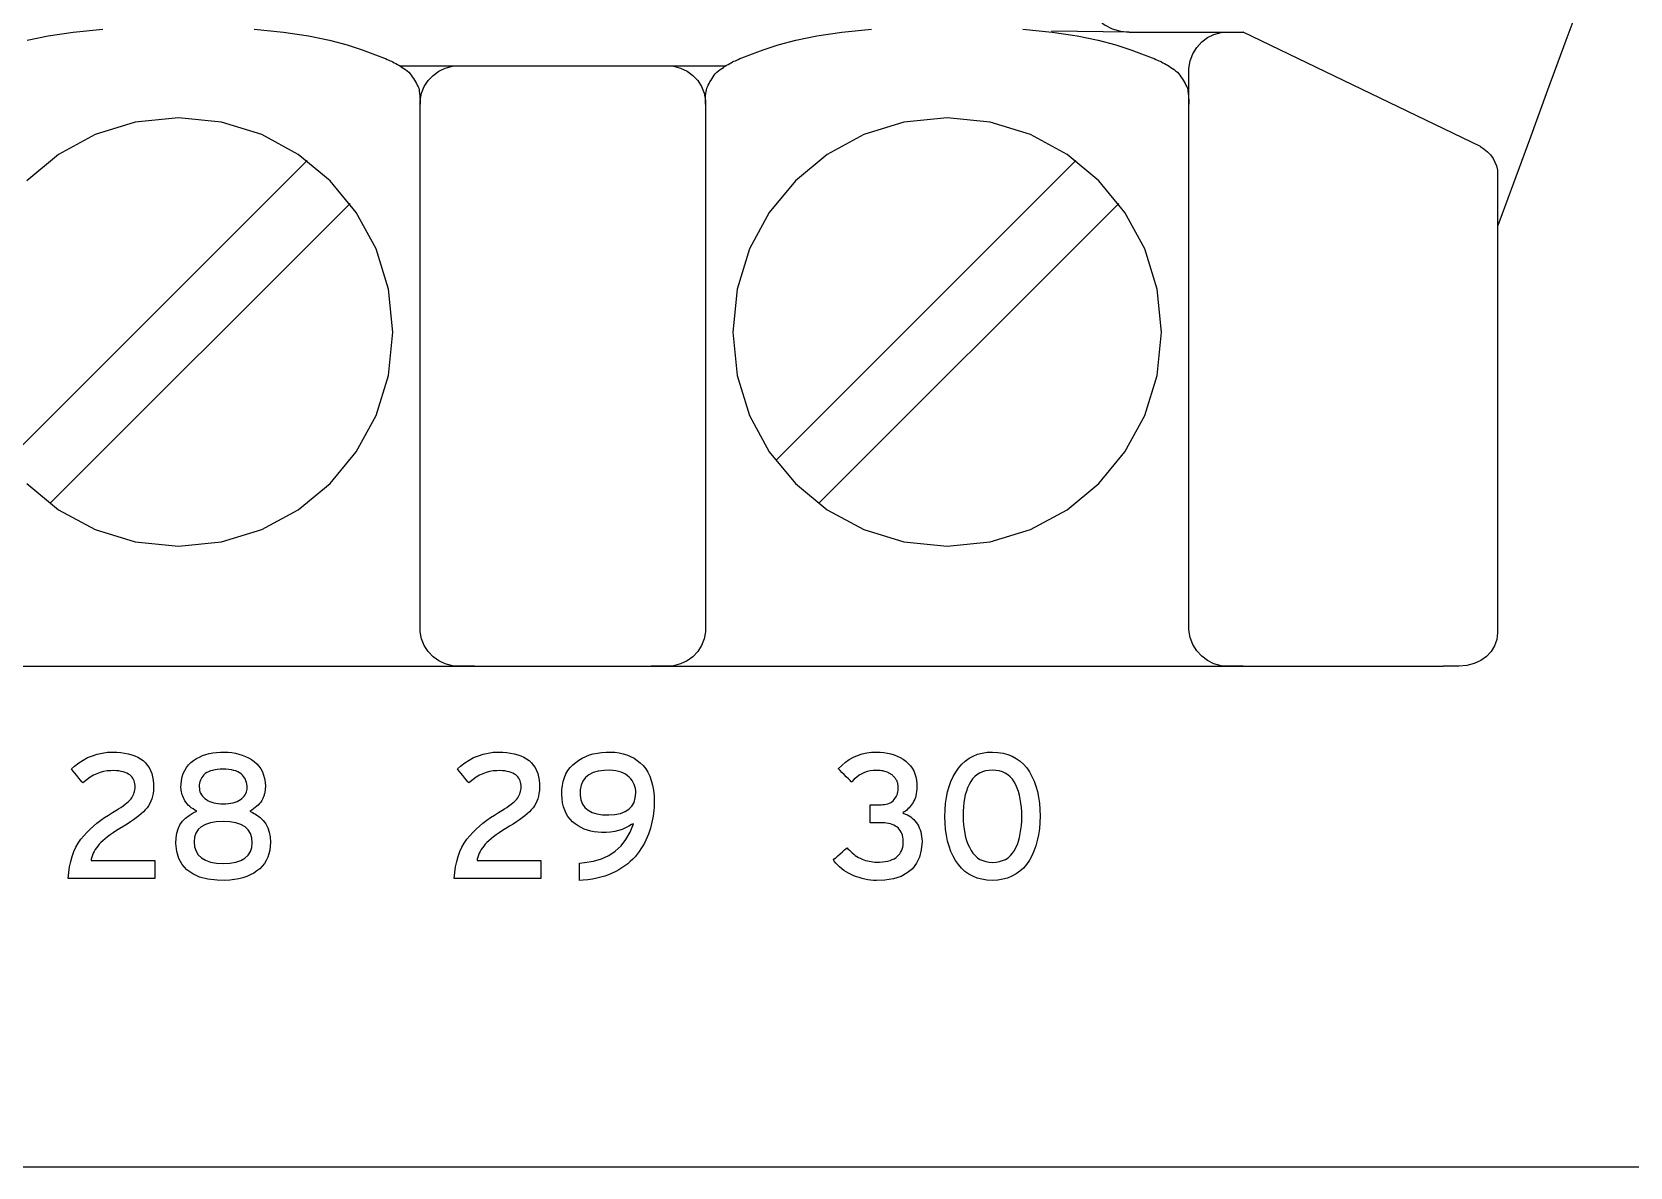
# Model space of a CAD drawing. Extents: x 1 to 47.7, y 0.2 to 33.4.
# Drawn here: x 40.286 to 41.533, y 10.224 to 11.11 of the extents above; entities that cross this region are included whole.
import ezdxf

# ---------------------------------------------------------------- set-up
doc = ezdxf.new("R2010")
doc.units = 0
doc.header["$MEASUREMENT"] = 0
doc.layers.add('6_0____DWG', color=7, linetype='CONTINUOUS')

msp = doc.modelspace()

# ---------------------------------------------------------------- linework, layer by layer
at = {"layer": '6_0____DWG'}
for points in [[(41.1115, 11.1373), (41.1123, 11.1305), (41.1146, 11.1246), (41.1183, 11.1195), (41.123, 11.1154), (41.1288, 11.1124), (41.1353, 11.1106), (41.1423, 11.1099), (41.1466, 11.1099), (41.1575, 11.1099), (41.1724, 11.1099), (41.1887, 11.1099), (41.2036, 11.1099), (41.2146, 11.1099), (41.2188, 11.1099)], [(41.4303, 10.9591), (41.4336, 10.9682), (41.4424, 10.9921), (41.4549, 11.0259), (41.4691, 11.0647), (41.4834, 11.1034), (41.4958, 11.1372)], [(40.2821, 11.1035), (40.2985, 11.1068), (40.3179, 11.1097), (40.341, 11.112)], [(40.4591, 11.112), (40.4822, 11.1097), (40.5016, 11.1068), (40.518, 11.1035), (40.5318, 11.0998), (40.5436, 11.096), (40.5539, 11.0922), (40.5602, 11.0897), (40.5617, 11.0891), (40.5631, 11.0885), (40.5642, 11.088), (40.5654, 11.0875), (40.5664, 11.087), (40.5675, 11.0865), (40.5686, 11.0859), (40.5697, 11.0853), (40.571, 11.0846), (40.5722, 11.0839), (40.5734, 11.0831), (40.5747, 11.0823), (40.5759, 11.0815), (40.5772, 11.0805), (40.5785, 11.0795), (40.5798, 11.0785), (40.581, 11.0773), (40.5818, 11.0761), (40.5826, 11.0748), (40.5835, 11.0736), (40.5843, 11.0723), (40.5851, 11.071), (40.5859, 11.0697), (40.5865, 11.0685), (40.5871, 11.0672), (40.5876, 11.0661), (40.5879, 11.0648), (40.5881, 11.0634), (40.5883, 11.0618), (40.5885, 11.0601), (40.5886, 11.0584), (40.5887, 11.0567), (40.5887, 11.0551), (40.5887, 11.0535)], [(40.8114, 11.0535), (40.8114, 11.0551), (40.8114, 11.0567), (40.8115, 11.0584), (40.8116, 11.0601), (40.8118, 11.0618), (40.812, 11.0634), (40.8123, 11.0648), (40.8126, 11.0661), (40.813, 11.0672), (40.8136, 11.0685), (40.8143, 11.0697), (40.815, 11.071), (40.8158, 11.0723), (40.8167, 11.0736), (40.8175, 11.0748), (40.8183, 11.0761), (40.8191, 11.0773), (40.8204, 11.0785), (40.8217, 11.0795), (40.823, 11.0805), (40.8242, 11.0815), (40.8255, 11.0823), (40.8267, 11.0831), (40.8279, 11.0839), (40.8292, 11.0846), (40.8304, 11.0853), (40.8316, 11.0859), (40.8326, 11.0865), (40.8337, 11.087), (40.8348, 11.0875), (40.8359, 11.088), (40.8371, 11.0885), (40.8384, 11.0891), (40.8399, 11.0897), (40.8462, 11.0922), (40.8565, 11.096), (40.8683, 11.0998), (40.8821, 11.1035), (40.8985, 11.1068), (40.9179, 11.1097), (40.941, 11.112)], [(41.0591, 11.112), (41.0822, 11.1097), (41.1017, 11.1068), (41.118, 11.1035), (41.1318, 11.0998), (41.1436, 11.096), (41.1539, 11.0922), (41.1602, 11.0897), (41.1617, 11.0891), (41.1631, 11.0885), (41.1643, 11.088), (41.1654, 11.0875), (41.1664, 11.087), (41.1675, 11.0865), (41.1686, 11.0859), (41.1697, 11.0853), (41.171, 11.0846), (41.1722, 11.0839), (41.1734, 11.0831), (41.1747, 11.0823), (41.1759, 11.0815), (41.1772, 11.0805), (41.1784, 11.0795), (41.1798, 11.0785), (41.181, 11.0773), (41.1818, 11.0761), (41.1826, 11.0748), (41.1835, 11.0736), (41.1843, 11.0723), (41.1851, 11.071), (41.1859, 11.0697), (41.1865, 11.0685), (41.1871, 11.0672), (41.1876, 11.0661), (41.1879, 11.0648), (41.1881, 11.0634), (41.1883, 11.0618), (41.1885, 11.0601), (41.1886, 11.0584), (41.1887, 11.0567), (41.1887, 11.0551), (41.1887, 11.0535)], [(41.1423, 11.1099), (41.0815, 11.1106)], [(41.2311, 10.6147), (41.2306, 10.6147), (41.2293, 10.6147), (41.2274, 10.6147), (41.2252, 10.6147), (41.2229, 10.6147), (41.2209, 10.6147), (41.2195, 10.6147), (41.2188, 10.6147), (41.214, 10.6151), (41.2084, 10.6166), (41.2033, 10.6191), (41.1988, 10.6225), (41.1949, 10.6268), (41.1919, 10.6317), (41.1899, 10.6372), (41.1888, 10.6431), (41.1887, 10.6522), (41.1887, 10.6886), (41.1887, 10.7487), (41.1887, 10.8229), (41.1887, 10.9017), (41.1887, 10.9759), (41.1887, 11.0359), (41.1887, 11.0724), (41.1888, 11.0815), (41.1899, 11.0874), (41.1919, 11.0929), (41.1949, 11.0978), (41.1988, 11.1021), (41.2033, 11.1055), (41.2084, 11.108), (41.214, 11.1095), (41.2188, 11.1099), (41.2195, 11.1099), (41.2209, 11.1099), (41.2229, 11.1099), (41.2252, 11.1099), (41.2274, 11.1099), (41.2293, 11.1099), (41.2306, 11.1099), (41.2311, 11.1099)], [(41.4165, 11.0204), (41.2311, 11.1099)], [(40.5729, 11.0834), (40.8277, 11.0834)], [(40.6311, 10.6147), (40.6306, 10.6147), (40.6293, 10.6147), (40.6274, 10.6147), (40.6252, 10.6147), (40.6229, 10.6147), (40.6209, 10.6147), (40.6195, 10.6147), (40.6188, 10.6147), (40.614, 10.615), (40.6084, 10.6165), (40.6033, 10.6189), (40.5988, 10.6221), (40.5949, 10.6261), (40.5919, 10.6308), (40.5899, 10.636), (40.5888, 10.6416), (40.5887, 10.6502), (40.5887, 10.6847), (40.5887, 10.7415), (40.5887, 10.8117), (40.5887, 10.8864), (40.5887, 10.9566), (40.5887, 11.0134), (40.5887, 11.0479), (40.5888, 11.0565), (40.5899, 11.0622), (40.5919, 11.0673), (40.5949, 11.072), (40.5988, 11.076), (40.6033, 11.0793), (40.6084, 11.0816), (40.614, 11.0831), (40.6188, 11.0834), (40.6195, 11.0834), (40.6209, 11.0834), (40.6229, 11.0834), (40.6252, 11.0834), (40.6274, 11.0834), (40.6293, 11.0834), (40.6306, 11.0834), (40.6311, 11.0834)], [(40.7692, 11.0834), (40.7697, 11.0834), (40.7711, 11.0834), (40.773, 11.0834), (40.7752, 11.0834), (40.7774, 11.0834), (40.7794, 11.0834), (40.7809, 11.0834), (40.7816, 11.0834), (40.7864, 11.0831), (40.7919, 11.0816), (40.7971, 11.0793), (40.8016, 11.076), (40.8054, 11.072), (40.8084, 11.0673), (40.8105, 11.0622), (40.8115, 11.0565), (40.8116, 11.0479), (40.8116, 11.0134), (40.8116, 10.9566), (40.8116, 10.8864), (40.8116, 10.8117), (40.8116, 10.7415), (40.8116, 10.6847), (40.8116, 10.6502), (40.8115, 10.6416), (40.8105, 10.636), (40.8084, 10.6308), (40.8054, 10.6261), (40.8016, 10.6221), (40.7971, 10.6189), (40.7919, 10.6165), (40.7864, 10.615), (40.7816, 10.6147), (40.7809, 10.6147), (40.7794, 10.6147), (40.7774, 10.6147), (40.7752, 10.6147), (40.773, 10.6147), (40.7711, 10.6147), (40.7697, 10.6147), (40.7692, 10.6147)], [(40.2817, 10.7573), (40.3065, 10.7369), (40.335, 10.7215), (40.3664, 10.7118), (40.4001, 10.7084), (40.4338, 10.7118), (40.4652, 10.7215), (40.4936, 10.7369), (40.5184, 10.7573), (40.5388, 10.7821), (40.5543, 10.8104), (40.564, 10.8418), (40.5674, 10.8755), (40.564, 10.9092), (40.5543, 10.9406), (40.5388, 10.969), (40.5184, 10.9938), (40.4936, 11.0143), (40.4652, 11.0298), (40.4338, 11.0395), (40.4001, 11.0429), (40.3664, 11.0395), (40.335, 11.0298), (40.3065, 11.0143), (40.2817, 10.9938)], [(41.4165, 11.0204), (41.4194, 11.0185), (41.422, 11.0163), (41.4242, 11.0139), (41.4262, 11.0112), (41.4277, 11.0083), (41.4288, 11.0053), (41.4296, 11.0021), (41.4298, 10.9987), (41.4298, 10.9834), (41.4298, 10.9428), (41.4298, 10.8855), (41.4298, 10.8198), (41.4298, 10.7541), (41.4298, 10.6967), (41.4298, 10.6562), (41.4298, 10.6408), (41.4292, 10.6355), (41.4274, 10.6306), (41.4247, 10.6262), (41.421, 10.6223), (41.4166, 10.6191), (41.4115, 10.6167), (41.4058, 10.6152), (41.3998, 10.6147), (41.3993, 10.6147), (41.3979, 10.6147), (41.3959, 10.6147), (41.3936, 10.6147), (41.3913, 10.6147), (41.3894, 10.6147), (41.388, 10.6147), (41.3874, 10.6147)], [(40.2663, 10.7752), (40.5006, 11.0095)], [(40.8663, 10.7752), (41.1006, 11.0095)], [(40.2997, 10.7418), (40.534, 10.9761)], [(40.8997, 10.7418), (41.134, 10.9761)], [(39.4187, 10.6147), (41.3874, 10.6147)], [(41.5602, 10.2236), (41.499, 10.2236), (41.4368, 10.2236), (41.3737, 10.2236), (41.3096, 10.2236), (41.2446, 10.2236), (41.1787, 10.2236), (41.1119, 10.2236), (41.0442, 10.2236), (40.9757, 10.2236), (40.9062, 10.2236), (40.836, 10.2236), (40.7648, 10.2236), (40.6929, 10.2236), (40.6201, 10.2236), (40.5466, 10.2236), (40.4722, 10.2236), (40.3971, 10.2236), (40.3211, 10.2236), (40.2445, 10.2236)]]:
    msp.add_lwpolyline(points, dxfattribs=at)
for points in [[(40.8327, 10.8755), (40.8361, 10.8418), (40.8459, 10.8104), (40.8613, 10.7821), (40.8817, 10.7573), (40.9065, 10.7369), (40.935, 10.7215), (40.9664, 10.7118), (41.0001, 10.7084), (41.0338, 10.7118), (41.0652, 10.7215), (41.0937, 10.7369), (41.1184, 10.7573), (41.1388, 10.7821), (41.1543, 10.8104), (41.164, 10.8418), (41.1674, 10.8755), (41.164, 10.9092), (41.1543, 10.9406), (41.1388, 10.969), (41.1184, 10.9938), (41.0937, 11.0143), (41.0652, 11.0298), (41.0338, 11.0395), (41.0001, 11.0429), (40.9664, 11.0395), (40.935, 11.0298), (40.9065, 11.0143), (40.8817, 10.9938), (40.8613, 10.969), (40.8459, 10.9406), (40.8361, 10.9092)], [(40.3141, 10.4489), (40.3145, 10.4536), (40.3151, 10.458), (40.316, 10.4622), (40.3171, 10.4662), (40.3185, 10.4699), (40.32, 10.4733), (40.3219, 10.4766), (40.3239, 10.4796), (40.3262, 10.4823), (40.3286, 10.4849), (40.3312, 10.4874), (40.3338, 10.4898), (40.3365, 10.4921), (40.3394, 10.4944), (40.3423, 10.4965), (40.3454, 10.4985), (40.3485, 10.5004), (40.3513, 10.5021), (40.3533, 10.5033), (40.3552, 10.5045), (40.3569, 10.5057), (40.3584, 10.5069), (40.3598, 10.508), (40.361, 10.509), (40.3621, 10.51), (40.363, 10.511), (40.3637, 10.512), (40.3643, 10.5129), (40.3648, 10.5139), (40.3653, 10.515), (40.3656, 10.516), (40.3659, 10.517), (40.3661, 10.5181), (40.3663, 10.5192), (40.3663, 10.5203), (40.3663, 10.5216), (40.3661, 10.5229), (40.3659, 10.5241), (40.3655, 10.5252), (40.365, 10.5263), (40.3645, 10.5272), (40.3638, 10.5282), (40.363, 10.529), (40.3621, 10.5298), (40.3611, 10.5305), (40.3599, 10.5312), (40.3585, 10.5317), (40.357, 10.5322), (40.3554, 10.5326), (40.3536, 10.5329), (40.3517, 10.5331), (40.3497, 10.5332), (40.3473, 10.5331), (40.3444, 10.5329), (40.3417, 10.5324), (40.339, 10.5317), (40.3363, 10.5307), (40.3338, 10.5295), (40.3313, 10.528), (40.3289, 10.5263), (40.3265, 10.5244), (40.3254, 10.5236), (40.3248, 10.5244), (40.3237, 10.5257), (40.3223, 10.5274), (40.3208, 10.5293), (40.3193, 10.5312), (40.318, 10.5328), (40.317, 10.5339), (40.3165, 10.5345), (40.319, 10.5367), (40.3223, 10.5392), (40.3257, 10.5414), (40.3292, 10.5433), (40.3329, 10.5448), (40.3366, 10.546), (40.3405, 10.5469), (40.3446, 10.5475), (40.3487, 10.5477), (40.352, 10.5476), (40.3552, 10.5474), (40.3581, 10.5469), (40.3609, 10.5464), (40.3636, 10.5456), (40.3661, 10.5447), (40.3684, 10.5436), (40.3705, 10.5424), (40.3725, 10.541), (40.3743, 10.5393), (40.3758, 10.5375), (40.3772, 10.5355), (40.3783, 10.5333), (40.3792, 10.531), (40.3799, 10.5284), (40.3804, 10.5257), (40.3806, 10.5228), (40.3807, 10.5201), (40.3805, 10.5177), (40.3803, 10.5154), (40.3798, 10.5133), (40.3793, 10.5112), (40.3786, 10.5093), (40.3777, 10.5075), (40.3767, 10.5058), (40.3756, 10.5041), (40.3742, 10.5026), (40.3727, 10.5011), (40.371, 10.4995), (40.3692, 10.4979), (40.3672, 10.4964), (40.365, 10.4947), (40.3626, 10.4931), (40.3601, 10.4914), (40.3574, 10.4898), (40.3544, 10.488), (40.3517, 10.4863), (40.3492, 10.4846), (40.3469, 10.483), (40.3448, 10.4814), (40.3429, 10.4799), (40.3411, 10.4784), (40.3396, 10.477), (40.3383, 10.4757), (40.3372, 10.4743), (40.3361, 10.4729), (40.3352, 10.4715), (40.3343, 10.47), (40.3336, 10.4686), (40.3329, 10.4671), (40.3324, 10.4656), (40.332, 10.4641), (40.332, 10.463), (40.3349, 10.463), (40.3405, 10.463), (40.3479, 10.463), (40.3562, 10.463), (40.3646, 10.463), (40.3722, 10.463), (40.378, 10.463), (40.3813, 10.463), (40.3816, 10.4629), (40.3816, 10.4619), (40.3816, 10.4602), (40.3816, 10.458), (40.3816, 10.4556), (40.3816, 10.4533), (40.3816, 10.4512), (40.3816, 10.4497), (40.3816, 10.449), (40.3801, 10.4489), (40.3744, 10.4489), (40.3656, 10.4489), (40.3549, 10.4489), (40.3434, 10.4489), (40.3324, 10.4489), (40.323, 10.4489), (40.3165, 10.4489)], [(40.472, 10.4773), (40.4718, 10.474), (40.4714, 10.471), (40.4707, 10.4681), (40.4698, 10.4655), (40.4686, 10.463), (40.4672, 10.4607), (40.4655, 10.4585), (40.4635, 10.4566), (40.4613, 10.4548), (40.4589, 10.4532), (40.4562, 10.4518), (40.4534, 10.4506), (40.4504, 10.4495), (40.4472, 10.4487), (40.4438, 10.4481), (40.4402, 10.4477), (40.4364, 10.4474), (40.4302, 10.4476), (40.4229, 10.4485), (40.4166, 10.4501), (40.4112, 10.4526), (40.4067, 10.4558), (40.4031, 10.4598), (40.4005, 10.4645), (40.3988, 10.47), (40.3981, 10.4763), (40.3982, 10.4807), (40.3988, 10.4844), (40.3998, 10.4877), (40.4013, 10.4908), (40.4032, 10.4936), (40.4056, 10.496), (40.4084, 10.4982), (40.4116, 10.5001), (40.4145, 10.5016), (40.4129, 10.5024), (40.4115, 10.5033), (40.4101, 10.5042), (40.4089, 10.5052), (40.4078, 10.5062), (40.4068, 10.5073), (40.406, 10.5084), (40.4052, 10.5096), (40.4046, 10.5108), (40.404, 10.512), (40.4035, 10.5132), (40.403, 10.5144), (40.4027, 10.5155), (40.4024, 10.5167), (40.4022, 10.5178), (40.4021, 10.5188), (40.402, 10.5199), (40.4021, 10.5225), (40.4025, 10.5255), (40.4031, 10.5283), (40.4039, 10.5309), (40.405, 10.5334), (40.4063, 10.5356), (40.4079, 10.5377), (40.4098, 10.5395), (40.4119, 10.5412), (40.4141, 10.5426), (40.4164, 10.5438), (40.4188, 10.5449), (40.4214, 10.5458), (40.4241, 10.5465), (40.4269, 10.5471), (40.4298, 10.5474), (40.4329, 10.5476), (40.436, 10.5477), (40.439, 10.5475), (40.4418, 10.5472), (40.4446, 10.5468), (40.4473, 10.5461), (40.4498, 10.5453), (40.4523, 10.5443), (40.4547, 10.5431), (40.457, 10.5418), (40.4592, 10.5403), (40.4612, 10.5386), (40.4629, 10.5367), (40.4644, 10.5345), (40.4656, 10.5322), (40.4665, 10.5297), (40.4673, 10.527), (40.4677, 10.5241), (40.468, 10.5209), (40.468, 10.5201), (40.4679, 10.5196), (40.4679, 10.5191), (40.4679, 10.5185), (40.4678, 10.518), (40.4677, 10.5175), (40.4676, 10.5169), (40.4675, 10.5164), (40.4674, 10.5158), (40.4673, 10.5152), (40.4671, 10.5146), (40.4669, 10.5139), (40.4667, 10.5133), (40.4664, 10.5127), (40.4662, 10.5121), (40.4659, 10.5114), (40.4656, 10.5108), (40.4651, 10.5099), (40.4643, 10.5086), (40.4634, 10.5074), (40.4624, 10.5063), (40.4613, 10.5053), (40.4601, 10.5043), (40.4588, 10.5033), (40.4573, 10.5024), (40.4558, 10.5016), (40.4579, 10.5004), (40.4611, 10.4987), (40.4639, 10.4967), (40.4663, 10.4943), (40.4683, 10.4916), (40.4698, 10.4885), (40.471, 10.4851), (40.4717, 10.4814)], [(40.6154, 10.4489), (40.6158, 10.4536), (40.6164, 10.458), (40.6173, 10.4622), (40.6184, 10.4662), (40.6197, 10.4699), (40.6213, 10.4733), (40.6231, 10.4766), (40.6252, 10.4796), (40.6275, 10.4823), (40.6299, 10.4849), (40.6325, 10.4874), (40.6351, 10.4898), (40.6378, 10.4921), (40.6407, 10.4944), (40.6436, 10.4965), (40.6467, 10.4985), (40.6498, 10.5004), (40.6525, 10.5021), (40.6546, 10.5033), (40.6564, 10.5045), (40.6581, 10.5057), (40.6597, 10.5069), (40.6611, 10.508), (40.6623, 10.509), (40.6634, 10.51), (40.6643, 10.511), (40.665, 10.512), (40.6656, 10.5129), (40.6661, 10.5139), (40.6666, 10.515), (40.6669, 10.516), (40.6672, 10.517), (40.6674, 10.5181), (40.6676, 10.5192), (40.6676, 10.5203), (40.6676, 10.5216), (40.6674, 10.5229), (40.6672, 10.5241), (40.6668, 10.5252), (40.6663, 10.5263), (40.6658, 10.5272), (40.6651, 10.5282), (40.6643, 10.529), (40.6634, 10.5298), (40.6624, 10.5305), (40.6612, 10.5312), (40.6598, 10.5317), (40.6583, 10.5322), (40.6567, 10.5326), (40.6549, 10.5329), (40.653, 10.5331), (40.651, 10.5332), (40.6486, 10.5331), (40.6457, 10.5329), (40.643, 10.5324), (40.6403, 10.5317), (40.6376, 10.5307), (40.6351, 10.5295), (40.6326, 10.528), (40.6302, 10.5263), (40.6278, 10.5244), (40.6267, 10.5236), (40.6261, 10.5244), (40.625, 10.5257), (40.6236, 10.5274), (40.6221, 10.5293), (40.6206, 10.5312), (40.6193, 10.5328), (40.6183, 10.5339), (40.6178, 10.5345), (40.6203, 10.5367), (40.6236, 10.5392), (40.627, 10.5414), (40.6305, 10.5433), (40.6342, 10.5448), (40.6379, 10.546), (40.6418, 10.5469), (40.6458, 10.5475), (40.65, 10.5477), (40.6533, 10.5476), (40.6564, 10.5474), (40.6594, 10.5469), (40.6622, 10.5464), (40.6649, 10.5456), (40.6674, 10.5447), (40.6697, 10.5436), (40.6718, 10.5424), (40.6738, 10.541), (40.6756, 10.5393), (40.6771, 10.5375), (40.6785, 10.5355), (40.6796, 10.5333), (40.6805, 10.531), (40.6812, 10.5284), (40.6817, 10.5257), (40.6819, 10.5228), (40.682, 10.5201), (40.6818, 10.5177), (40.6815, 10.5154), (40.6811, 10.5133), (40.6805, 10.5112), (40.6798, 10.5093), (40.679, 10.5075), (40.678, 10.5058), (40.6769, 10.5041), (40.6755, 10.5026), (40.674, 10.5011), (40.6723, 10.4995), (40.6705, 10.4979), (40.6685, 10.4964), (40.6663, 10.4947), (40.6639, 10.4931), (40.6614, 10.4914), (40.6586, 10.4898), (40.6557, 10.488), (40.653, 10.4863), (40.6505, 10.4846), (40.6482, 10.483), (40.6461, 10.4814), (40.6441, 10.4799), (40.6424, 10.4784), (40.6409, 10.477), (40.6396, 10.4757), (40.6385, 10.4743), (40.6374, 10.4729), (40.6365, 10.4715), (40.6356, 10.47), (40.6349, 10.4686), (40.6342, 10.4671), (40.6337, 10.4656), (40.6333, 10.4641), (40.6333, 10.463), (40.6362, 10.463), (40.6418, 10.463), (40.6492, 10.463), (40.6575, 10.463), (40.6659, 10.463), (40.6735, 10.463), (40.6793, 10.463), (40.6825, 10.463), (40.6829, 10.4629), (40.6829, 10.4619), (40.6829, 10.4602), (40.6829, 10.458), (40.6829, 10.4556), (40.6829, 10.4533), (40.6829, 10.4512), (40.6829, 10.4497), (40.6829, 10.449), (40.6814, 10.4489), (40.6757, 10.4489), (40.6669, 10.4489), (40.6562, 10.4489), (40.6447, 10.4489), (40.6337, 10.4489), (40.6243, 10.4489), (40.6178, 10.4489)], [(40.7715, 10.5089), (40.7714, 10.5067), (40.7713, 10.5045), (40.7712, 10.5022), (40.7709, 10.4999), (40.7706, 10.4976), (40.7702, 10.4953), (40.7697, 10.4929), (40.7692, 10.4906), (40.7686, 10.4882), (40.7678, 10.4858), (40.767, 10.4835), (40.766, 10.4812), (40.7649, 10.4789), (40.7638, 10.4766), (40.7625, 10.4744), (40.7611, 10.4722), (40.7597, 10.47), (40.7581, 10.4679), (40.7565, 10.4659), (40.7547, 10.464), (40.7528, 10.4622), (40.7508, 10.4604), (40.7486, 10.4588), (40.7463, 10.4572), (40.7439, 10.4557), (40.7414, 10.4543), (40.7387, 10.453), (40.7359, 10.4518), (40.7329, 10.4508), (40.7298, 10.4499), (40.7266, 10.4491), (40.7232, 10.4485), (40.7197, 10.448), (40.716, 10.4476), (40.7131, 10.4474), (40.7131, 10.4481), (40.7131, 10.4496), (40.7131, 10.4517), (40.7131, 10.454), (40.7131, 10.4563), (40.7131, 10.4584), (40.7131, 10.46), (40.7131, 10.461), (40.7171, 10.4614), (40.724, 10.4624), (40.7304, 10.4643), (40.7361, 10.4669), (40.7411, 10.4703), (40.7456, 10.4745), (40.7494, 10.4795), (40.7527, 10.4852), (40.7553, 10.4916), (40.7538, 10.4912), (40.7516, 10.4897), (40.7491, 10.4884), (40.7465, 10.4873), (40.7436, 10.4864), (40.7406, 10.4857), (40.7373, 10.4852), (40.7339, 10.4849), (40.7304, 10.4849), (40.7275, 10.485), (40.7246, 10.4854), (40.7219, 10.4859), (40.7193, 10.4866), (40.7168, 10.4875), (40.7144, 10.4887), (40.712, 10.49), (40.7098, 10.4915), (40.7077, 10.4932), (40.7058, 10.4952), (40.7041, 10.4973), (40.7027, 10.4997), (40.7016, 10.5022), (40.7006, 10.505), (40.6999, 10.508), (40.6995, 10.5111), (40.6993, 10.5145), (40.6994, 10.5181), (40.6998, 10.5216), (40.7004, 10.5248), (40.7014, 10.5278), (40.7026, 10.5306), (40.7041, 10.5332), (40.7058, 10.5355), (40.7079, 10.5377), (40.7102, 10.5396), (40.7127, 10.5414), (40.7153, 10.5429), (40.718, 10.5443), (40.7209, 10.5454), (40.7239, 10.5463), (40.7271, 10.5469), (40.7304, 10.5474), (40.7339, 10.5476), (40.7374, 10.5477), (40.7408, 10.5475), (40.7441, 10.547), (40.7472, 10.5463), (40.7502, 10.5454), (40.753, 10.5442), (40.7557, 10.5428), (40.7582, 10.5412), (40.7605, 10.5393), (40.7628, 10.5371), (40.7648, 10.5347), (40.7665, 10.5319), (40.768, 10.5288), (40.7692, 10.5254), (40.7701, 10.5218), (40.7708, 10.5178), (40.7713, 10.5135)], [(40.9805, 10.4778), (40.9799, 10.4714), (40.9785, 10.4657), (40.9762, 10.4608), (40.973, 10.4566), (40.969, 10.4533), (40.9641, 10.4506), (40.9583, 10.4488), (40.9516, 10.4477), (40.9449, 10.4474), (40.9426, 10.4475), (40.9403, 10.4477), (40.9381, 10.448), (40.9359, 10.4484), (40.9337, 10.4489), (40.9315, 10.4496), (40.9294, 10.4503), (40.9273, 10.4511), (40.9252, 10.452), (40.9232, 10.453), (40.9213, 10.4541), (40.9195, 10.4553), (40.9178, 10.4566), (40.9162, 10.458), (40.9147, 10.4594), (40.9133, 10.4609), (40.912, 10.4625), (40.9114, 10.4636), (40.912, 10.4642), (40.9133, 10.4652), (40.9149, 10.4666), (40.9167, 10.4682), (40.9185, 10.4698), (40.9201, 10.4712), (40.9213, 10.4723), (40.922, 10.4728), (40.9227, 10.4722), (40.9238, 10.471), (40.9249, 10.4699), (40.926, 10.4689), (40.9272, 10.4679), (40.9284, 10.467), (40.9297, 10.4662), (40.931, 10.4654), (40.9323, 10.4647), (40.9337, 10.4641), (40.9351, 10.4636), (40.9365, 10.4631), (40.9379, 10.4627), (40.9393, 10.4624), (40.9408, 10.4621), (40.9422, 10.4619), (40.9436, 10.4618), (40.945, 10.4618), (40.9473, 10.4618), (40.9497, 10.4619), (40.9518, 10.4622), (40.9538, 10.4626), (40.9556, 10.4631), (40.9573, 10.4637), (40.9588, 10.4644), (40.9601, 10.4652), (40.9612, 10.4661), (40.9622, 10.4671), (40.9631, 10.4682), (40.9638, 10.4693), (40.9645, 10.4705), (40.965, 10.4719), (40.9654, 10.4733), (40.9657, 10.4748), (40.9658, 10.4764), (40.9659, 10.478), (40.9658, 10.4797), (40.9655, 10.4812), (40.9652, 10.4827), (40.9648, 10.484), (40.9642, 10.4852), (40.9635, 10.4864), (40.9627, 10.4874), (40.9618, 10.4884), (40.9608, 10.4892), (40.9597, 10.4899), (40.9585, 10.4905), (40.9572, 10.4911), (40.9559, 10.4915), (40.9544, 10.4919), (40.9529, 10.4921), (40.9514, 10.4923), (40.9497, 10.4924), (40.9487, 10.4924), (40.9481, 10.4924), (40.9471, 10.4924), (40.9458, 10.4924), (40.9443, 10.4924), (40.9429, 10.4924), (40.9416, 10.4924), (40.9406, 10.4924), (40.94, 10.4924), (40.9399, 10.4926), (40.9399, 10.4936), (40.9399, 10.4953), (40.9399, 10.4975), (40.9399, 10.4998), (40.9399, 10.5021), (40.9399, 10.5042), (40.9399, 10.5057), (40.9399, 10.5065), (40.9401, 10.5065), (40.9408, 10.5065), (40.9419, 10.5065), (40.9432, 10.5065), (40.9447, 10.5065), (40.9461, 10.5065), (40.9474, 10.5065), (40.9482, 10.5065), (40.9486, 10.5065), (40.9499, 10.5066), (40.9513, 10.5067), (40.9526, 10.5069), (40.9538, 10.5073), (40.955, 10.5077), (40.9561, 10.5083), (40.957, 10.5089), (40.9579, 10.5097), (40.9587, 10.5105), (40.9594, 10.5114), (40.96, 10.5124), (40.9605, 10.5133), (40.961, 10.5143), (40.9613, 10.5154), (40.9616, 10.5165), (40.9618, 10.5176), (40.9619, 10.5188), (40.9619, 10.52), (40.9619, 10.5204), (40.9619, 10.5209), (40.9618, 10.5214), (40.9618, 10.5219), (40.9617, 10.5224), (40.9616, 10.5229), (40.9615, 10.5235), (40.9614, 10.524), (40.9612, 10.5245), (40.961, 10.5251), (40.9607, 10.5256), (40.9604, 10.5261), (40.9601, 10.5266), (40.9598, 10.5271), (40.9594, 10.5275), (40.959, 10.528), (40.9586, 10.5284), (40.9581, 10.5289), (40.9576, 10.5293), (40.9571, 10.5298), (40.9565, 10.5302), (40.956, 10.5306), (40.9553, 10.531), (40.9547, 10.5313), (40.954, 10.5317), (40.9532, 10.532), (40.9525, 10.5322), (40.9516, 10.5325), (40.9508, 10.5327), (40.9498, 10.5329), (40.9489, 10.533), (40.9478, 10.5332), (40.9468, 10.5332), (40.9457, 10.5333), (40.9445, 10.5333), (40.9424, 10.5332), (40.9401, 10.5329), (40.9378, 10.5324), (40.9356, 10.5317), (40.9335, 10.5307), (40.9314, 10.5295), (40.9295, 10.5281), (40.9276, 10.5264), (40.9258, 10.5245), (40.9253, 10.5245), (40.9244, 10.5254), (40.923, 10.5268), (40.9213, 10.5284), (40.9196, 10.5301), (40.9179, 10.5318), (40.9165, 10.5332), (40.9155, 10.5342), (40.9151, 10.5345), (40.9178, 10.5373), (40.9207, 10.5398), (40.9237, 10.5419), (40.9269, 10.5437), (40.9302, 10.5451), (40.9337, 10.5463), (40.9373, 10.5471), (40.941, 10.5475), (40.9448, 10.5477), (40.9479, 10.5476), (40.9508, 10.5473), (40.9536, 10.5468), (40.9562, 10.5462), (40.9588, 10.5454), (40.9612, 10.5444), (40.9635, 10.5433), (40.9657, 10.542), (40.9678, 10.5405), (40.9697, 10.5388), (40.9714, 10.537), (40.9728, 10.535), (40.974, 10.5329), (40.975, 10.5306), (40.9757, 10.5282), (40.9762, 10.5256), (40.9765, 10.5229), (40.9765, 10.5205), (40.9764, 10.5186), (40.9763, 10.5169), (40.976, 10.5152), (40.9757, 10.5136), (40.9753, 10.5121), (40.9748, 10.5108), (40.9742, 10.5095), (40.9736, 10.5083), (40.9729, 10.5072), (40.9721, 10.5061), (40.9713, 10.5051), (40.9704, 10.5042), (40.9695, 10.5033), (40.9686, 10.5024), (40.9676, 10.5016), (40.9665, 10.5009), (40.9654, 10.5002), (40.9662, 10.4997), (40.9677, 10.4992), (40.9691, 10.4986), (40.9704, 10.4978), (40.9717, 10.497), (40.9729, 10.4961), (40.974, 10.4951), (40.975, 10.4939), (40.976, 10.4927), (40.9769, 10.4914), (40.9777, 10.49), (40.9784, 10.4886), (40.979, 10.487), (40.9795, 10.4853), (40.9799, 10.4836), (40.9802, 10.4818), (40.9804, 10.4798)], [(41.0726, 10.4977), (41.0725, 10.4926), (41.0721, 10.4877), (41.0714, 10.483), (41.0705, 10.4786), (41.0694, 10.4744), (41.0679, 10.4704), (41.0662, 10.4667), (41.0643, 10.4632), (41.0621, 10.46), (41.0596, 10.4571), (41.0569, 10.4546), (41.0539, 10.4525), (41.0507, 10.4507), (41.0472, 10.4493), (41.0435, 10.4483), (41.0396, 10.4477), (41.0353, 10.4474), (41.0312, 10.4477), (41.0273, 10.4483), (41.0236, 10.4493), (41.0202, 10.4507), (41.017, 10.4524), (41.014, 10.4545), (41.0113, 10.457), (41.0089, 10.4599), (41.0067, 10.463), (41.0047, 10.4665), (41.003, 10.4701), (41.0016, 10.4741), (41.0004, 10.4782), (40.9995, 10.4827), (40.9989, 10.4873), (40.9985, 10.4923), (40.9983, 10.4974), (40.9985, 10.5026), (40.9989, 10.5075), (40.9995, 10.5122), (41.0005, 10.5166), (41.0016, 10.5208), (41.0031, 10.5248), (41.0048, 10.5285), (41.0068, 10.532), (41.009, 10.5352), (41.0115, 10.5381), (41.0142, 10.5406), (41.0172, 10.5428), (41.0204, 10.5445), (41.0238, 10.5459), (41.0275, 10.5469), (41.0314, 10.5475), (41.0356, 10.5477), (41.0398, 10.5474), (41.0438, 10.5468), (41.0475, 10.5458), (41.0509, 10.5445), (41.0541, 10.5427), (41.0571, 10.5406), (41.0598, 10.5382), (41.0622, 10.5353), (41.0644, 10.5322), (41.0663, 10.5287), (41.068, 10.525), (41.0694, 10.5211), (41.0706, 10.5169), (41.0714, 10.5125), (41.0721, 10.5078), (41.0725, 10.5029)], [(40.4537, 10.5201), (40.4537, 10.5214), (40.4535, 10.5227), (40.4532, 10.524), (40.4528, 10.5252), (40.4523, 10.5264), (40.4516, 10.5275), (40.4509, 10.5286), (40.45, 10.5296), (40.449, 10.5306), (40.4478, 10.5315), (40.4464, 10.5322), (40.4449, 10.5329), (40.4432, 10.5334), (40.4414, 10.5338), (40.4394, 10.5341), (40.4372, 10.5343), (40.4349, 10.5344), (40.4326, 10.5343), (40.4304, 10.5341), (40.4285, 10.5338), (40.4267, 10.5334), (40.425, 10.5329), (40.4235, 10.5323), (40.4222, 10.5316), (40.421, 10.5308), (40.42, 10.5299), (40.4191, 10.5289), (40.4183, 10.5279), (40.4177, 10.5268), (40.4172, 10.5257), (40.4167, 10.5245), (40.4165, 10.5233), (40.4163, 10.522), (40.4163, 10.5206), (40.4164, 10.5192), (40.4166, 10.5179), (40.4169, 10.5167), (40.4174, 10.5155), (40.4181, 10.5144), (40.4188, 10.5133), (40.4198, 10.5123), (40.4208, 10.5114), (40.422, 10.5105), (40.4233, 10.5097), (40.4247, 10.5091), (40.4262, 10.5085), (40.4277, 10.508), (40.4294, 10.5077), (40.4312, 10.5074), (40.4331, 10.5072), (40.4351, 10.5072), (40.4372, 10.5072), (40.4392, 10.5074), (40.441, 10.5077), (40.4428, 10.5081), (40.4444, 10.5085), (40.4458, 10.5091), (40.4472, 10.5098), (40.4484, 10.5106), (40.4495, 10.5115), (40.4505, 10.5124), (40.4514, 10.5133), (40.4521, 10.5143), (40.4527, 10.5154), (40.4531, 10.5165), (40.4535, 10.5176), (40.4537, 10.5188)], [(40.7571, 10.5157), (40.757, 10.5175), (40.7568, 10.5192), (40.7564, 10.5209), (40.7558, 10.5224), (40.7551, 10.5239), (40.7542, 10.5254), (40.7532, 10.5267), (40.752, 10.528), (40.7506, 10.5292), (40.7491, 10.5303), (40.7474, 10.5312), (40.7456, 10.532), (40.7436, 10.5326), (40.7414, 10.5331), (40.7391, 10.5334), (40.7366, 10.5336), (40.7325, 10.5334), (40.7278, 10.5328), (40.7238, 10.5316), (40.7205, 10.5299), (40.7178, 10.5277), (40.7158, 10.525), (40.7144, 10.5218), (40.7136, 10.5181), (40.7136, 10.514), (40.7142, 10.5103), (40.7154, 10.507), (40.7173, 10.5044), (40.7198, 10.5022), (40.7229, 10.5005), (40.7266, 10.4994), (40.731, 10.4987), (40.736, 10.4986), (40.7408, 10.499), (40.7451, 10.4998), (40.7487, 10.5012), (40.7516, 10.5031), (40.754, 10.5055), (40.7557, 10.5084), (40.7567, 10.5118)], [(41.0584, 10.4974), (41.0583, 10.5011), (41.0581, 10.5045), (41.0577, 10.5078), (41.0572, 10.511), (41.0565, 10.514), (41.0557, 10.5169), (41.0548, 10.5196), (41.0537, 10.5221), (41.0524, 10.5245), (41.051, 10.5266), (41.0493, 10.5284), (41.0475, 10.53), (41.0454, 10.5312), (41.0432, 10.5323), (41.0408, 10.533), (41.0382, 10.5334), (41.0353, 10.5336), (41.0326, 10.5334), (41.03, 10.533), (41.0276, 10.5323), (41.0254, 10.5313), (41.0234, 10.53), (41.0216, 10.5285), (41.0199, 10.5267), (41.0185, 10.5246), (41.0172, 10.5223), (41.0161, 10.5198), (41.0151, 10.5171), (41.0143, 10.5143), (41.0137, 10.5113), (41.0132, 10.5081), (41.0128, 10.5048), (41.0126, 10.5014), (41.0126, 10.4977), (41.0127, 10.4941), (41.0129, 10.4907), (41.0133, 10.4874), (41.0138, 10.4842), (41.0145, 10.4813), (41.0153, 10.4785), (41.0163, 10.4758), (41.0175, 10.4733), (41.0188, 10.4709), (41.0202, 10.4687), (41.0219, 10.4668), (41.0237, 10.4652), (41.0257, 10.4639), (41.0279, 10.4629), (41.0303, 10.4621), (41.0328, 10.4617), (41.0356, 10.4615), (41.0384, 10.4617), (41.041, 10.4621), (41.0434, 10.4629), (41.0457, 10.4639), (41.0477, 10.4652), (41.0495, 10.4668), (41.0512, 10.4686), (41.0526, 10.4708), (41.0538, 10.4731), (41.0549, 10.4756), (41.0558, 10.4782), (41.0566, 10.481), (41.0572, 10.484), (41.0577, 10.4871), (41.0581, 10.4904), (41.0583, 10.4938)], [(40.4577, 10.4769), (40.4574, 10.4807), (40.4563, 10.484), (40.4546, 10.4869), (40.4521, 10.4892), (40.4489, 10.491), (40.4449, 10.4924), (40.4403, 10.4932), (40.4349, 10.4935), (40.4296, 10.4932), (40.425, 10.4924), (40.4211, 10.4911), (40.4179, 10.4894), (40.4155, 10.4871), (40.4137, 10.4844), (40.4126, 10.4812), (40.4123, 10.4775), (40.4127, 10.4736), (40.4138, 10.4703), (40.4156, 10.4674), (40.4181, 10.465), (40.4213, 10.4632), (40.4252, 10.4618), (40.4297, 10.461), (40.435, 10.4607), (40.4403, 10.461), (40.4449, 10.4618), (40.4489, 10.4631), (40.452, 10.4649), (40.4545, 10.4672), (40.4563, 10.4699), (40.4574, 10.4732)]]:
    msp.add_lwpolyline(points, close=True, dxfattribs=at)

doc.saveas('drawing.dxf')
